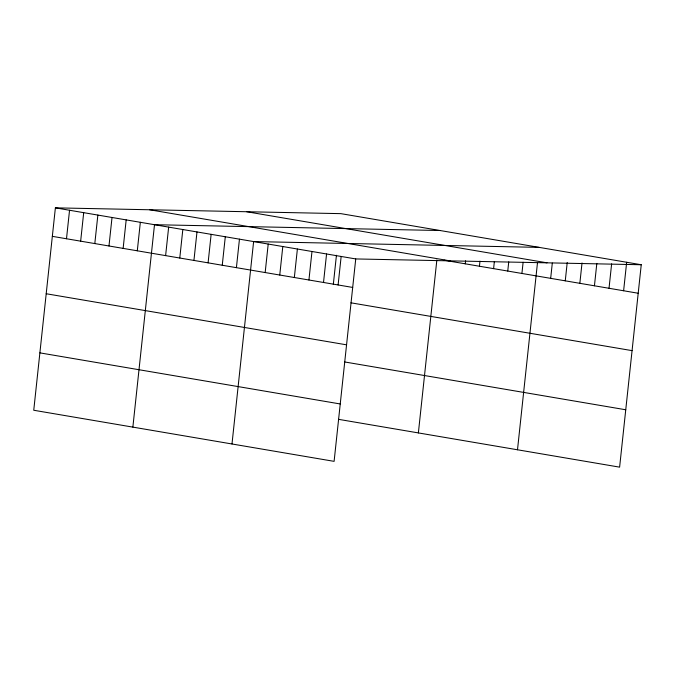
<?xml version="1.0" encoding="UTF-8"?>
<svg xmlns="http://www.w3.org/2000/svg" width="675" height="675" viewBox="0 0 675 675"><rect width="100%" height="100%" fill="white"/><g stroke="black" fill="none" stroke-linecap="round" stroke-linejoin="round"><path stroke-width="1.01" d="M641.25 264.743L340.892 213.646L55.384 207.849L33.75 410.257L334.108 461.354L355.742 258.938L641.25 264.743L619.616 467.151L338.47 419.327M66.496 238.756L69.542 210.254M80.654 241.169L83.7 212.659M94.812 243.574L97.858 215.072M108.979 245.987L112.025 217.477M123.137 248.392L126.183 219.89M137.295 250.805L140.341 222.294M132.865 427.123L154.499 224.707L440.007 230.512M165.611 255.622L168.657 227.112M179.778 258.027L182.824 229.525M193.936 260.432L196.982 231.93M208.094 262.845L211.14 234.343M222.252 265.25L225.298 236.748M236.41 267.663L239.456 239.161M231.989 443.981L253.623 241.566L539.131 247.371M265.165 272.557L268.211 244.046M279.754 275.037L282.8 246.527M294.342 277.518L297.388 249.016M308.931 279.998L311.977 251.497M323.519 282.479L326.565 253.977M333.323 284.437L336.445 255.243M338.108 284.96L341.153 256.458M418.373 432.92L436.852 260.018M465.278 263.832L465.607 260.778M479.444 266.237L479.984 261.149M493.602 268.65L494.362 261.52M507.76 271.055L508.739 261.892M521.918 273.468L523.117 262.263M517.497 449.786L537.494 262.642M550.673 278.353L552.302 263.081M565.262 280.834L567.219 262.516M579.85 283.314L582.027 262.955M594.439 285.803L596.827 263.402M609.027 288.284L611.634 263.849M623.616 290.765L626.662 262.263M246.67 211.731L547.028 262.828M149.597 209.756L449.963 260.854M444.04 260.212L638.204 293.245M55.384 207.849L355.742 258.938M52.338 236.351L352.696 287.44M350.924 302.813L632.07 350.637M46.204 293.743L346.562 344.832M344.604 361.943L625.75 409.767M39.884 352.865L340.242 403.962"/></g></svg>
